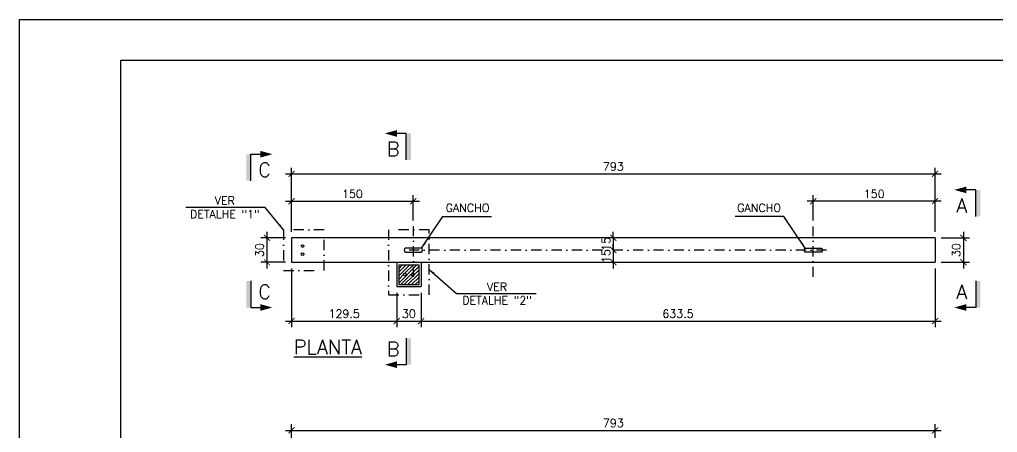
# Model space of a CAD drawing. Header units: centimetres. Extents: x 0 to 6700, y 10 to 1495.
# Drawn here: x 0 to 1205, y 986 to 1495 of the extents above; entities that cross this region are included whole.
import ezdxf

# ---------------------------------------------------------------- set-up
doc = ezdxf.new("R2010")
doc.units = ezdxf.units.CM
doc.header["$LTSCALE"] = 50
doc.header["$MEASUREMENT"] = 0
doc.header["$PDMODE"] = 67
doc.linetypes.add('DASHDOT', pattern=[1, 0.5, -0.25, 0, -0.25])
for name, color, linetype in [('COTAS-PRECON', 1, 'Continuous'), ('FORMATO-PRECON', 2, 'Continuous'), ('IND- CORTE-PRECON', 4, 'Continuous'), ('LINHA CENTRO-PRECON', 1, 'DASHDOT'), ('LINHA-01-PRECON', 1, 'Continuous'), ('LINHA-02-PRECON', 2, 'Continuous'), ('LINHA-03-PRECON', 3, 'Continuous'), ('LINHA-04-PRECON', 4, 'Continuous'), ('填充', 7, 'Continuous')]:
    doc.layers.add(name, color=color, linetype=linetype)
doc.styles.add('ROMANS', font='ROMANS.SHX', dxfattribs={"oblique": 15, "height": 3})
doc.styles.get("Standard").update_dxf_attribs({"font": 'romans.shx'})
doc.dimstyles.new('ESC50-50', dxfattribs={"dimscale": 50, "dimtxt": 0.2, "dimasz": 0.15, "dimexe": 0.15, "dimexo": 0.15, "dimgap": 0.08, "dimtad": 1, "dimdec": 1, "dimzin": 12, "dimdsep": 46, "dimtxsty": 'Standard', "dimblk": 'ARCHTICK', "dimcen": 0.09, "dimdle": 0.15, "dimclrd": 256, "dimclre": 256, "dimclrt": 2, "dimazin": 3, "dimtfac": 1, "dimtdec": 1, "dimtix": 1, "dimtmove": 2, "dimatfit": 2, "dimfxl": 0.15, "dimtolj": 1, "dimtzin": 0, "dimarcsym": 0})

# ---------------------------------------------------------------- blocks, each defined once
blk = doc.blocks.new('A$C12EB5E76')
at = {"layer": 'FORMATO-PRECON'}
blk.add_lwpolyline([(-114.7, 1254.3), (-114.7, 4224.3), (4085.3, 4224.3), (4085.3, 1254.3)], close=True, dxfattribs=at)
at = {"layer": 'FORMATO-PRECON', "color": 6}
blk.add_lwpolyline([(135.3, 1354.3), (135.3, 4124.3), (3985.3, 4124.3), (3985.3, 1354.3)], close=True, dxfattribs=at)
blk = doc.blocks.new('_ArchTick')
at = {"color": 0, "linetype": 'ByBlock', "const_width": 0.15}
blk.add_lwpolyline([(-0.5, -0.5), (0.5, 0.5)], dxfattribs=at)
blk = doc.blocks.new('*D37')
at = {"layer": 'Defpoints', "color": 0, "transparency": 16777216}
for p in [(335.3, 1225.7), (304.9, 1195.7), (335.3, 1195.7)]:
    blk.add_point(p, dxfattribs=at)
at = {"layer": 'LINHA-01-PRECON', "lineweight": -2, "transparency": 16777216}
for p, q in [((304.9, 1233.2), (304.9, 1188.2)), ((327.8, 1225.7), (297.4, 1225.7)), ((327.8, 1195.7), (297.4, 1195.7))]:
    blk.add_line(p, q, dxfattribs=at)
at = {"layer": 'LINHA-01-PRECON', "lineweight": -2, "transparency": 16777216, "xscale": 7.5, "yscale": 7.5, "zscale": 7.5}
for p, rotation in [((304.9, 1225.7), 90), ((304.9, 1195.7), 270)]:
    blk.add_blockref('_ArchTick', p, dxfattribs=dict(at, rotation=rotation))
at = {"layer": 'LINHA-01-PRECON', "color": 2, "transparency": 16777216, "insert": (295.9, 1210.7), "char_height": 10, "attachment_point": 5, "rotation": 90}
blk.add_mtext('\\A1;30', dxfattribs=at)
blk = doc.blocks.new('*D38')
at = {"layer": 'Defpoints', "color": 0, "transparency": 16777216}
for p in [(1128.3, 1304.7), (335.3, 1225.7), (1128.3, 1225.7)]:
    blk.add_point(p, dxfattribs=at)
at = {"layer": 'LINHA-01-PRECON', "lineweight": -2, "transparency": 16777216}
for p, q in [((327.8, 1304.7), (1135.8, 1304.7)), ((335.3, 1233.2), (335.3, 1312.2)), ((1128.3, 1233.2), (1128.3, 1312.2))]:
    blk.add_line(p, q, dxfattribs=at)
at = {"layer": 'LINHA-01-PRECON', "lineweight": -2, "transparency": 16777216, "xscale": 7.5, "yscale": 7.5, "zscale": 7.5, "rotation": 180}
blk.add_blockref('_ArchTick', (335.3, 1304.7), dxfattribs=at)
at = {"layer": 'LINHA-01-PRECON', "lineweight": -2, "transparency": 16777216, "xscale": 7.5, "yscale": 7.5, "zscale": 7.5}
blk.add_blockref('_ArchTick', (1128.3, 1304.7), dxfattribs=at)
at = {"layer": 'LINHA-01-PRECON', "color": 2, "transparency": 16777216, "insert": (731.8, 1313.7), "char_height": 10, "attachment_point": 5}
blk.add_mtext('\\A1;793', dxfattribs=at)
blk = doc.blocks.new('*D39')
at = {"layer": 'Defpoints', "color": 0, "transparency": 16777216}
for p in [(485.3, 1270.9), (485.3, 1239.6), (335.3, 1225.7)]:
    blk.add_point(p, dxfattribs=at)
at = {"layer": 'LINHA-01-PRECON', "lineweight": -2, "transparency": 16777216}
for p, q in [((335.3, 1233.2), (335.3, 1278.4)), ((485.3, 1247.1), (485.3, 1278.4)), ((327.8, 1270.9), (492.8, 1270.9))]:
    blk.add_line(p, q, dxfattribs=at)
at = {"layer": 'LINHA-01-PRECON', "lineweight": -2, "transparency": 16777216, "xscale": 7.5, "yscale": 7.5, "zscale": 7.5, "rotation": 180}
blk.add_blockref('_ArchTick', (335.3, 1270.9), dxfattribs=at)
at = {"layer": 'LINHA-01-PRECON', "lineweight": -2, "transparency": 16777216, "xscale": 7.5, "yscale": 7.5, "zscale": 7.5}
blk.add_blockref('_ArchTick', (485.3, 1270.9), dxfattribs=at)
at = {"layer": 'LINHA-01-PRECON', "color": 2, "transparency": 16777216, "insert": (410.3, 1279.9), "char_height": 10, "attachment_point": 5}
blk.add_mtext('\\A1;150', dxfattribs=at)
blk = doc.blocks.new('*D40')
at = {"layer": 'Defpoints', "color": 0, "transparency": 16777216}
for p in [(731.8, 1225.7), (731.8, 1210.7), (731.8, 1210.7)]:
    blk.add_point(p, dxfattribs=at)
at = {"layer": 'LINHA-01-PRECON', "lineweight": -2, "transparency": 16777216}
for p, q in [((731.8, 1225.7), (731.8, 1233.2)), ((731.8, 1225.7), (731.8, 1210.7)), ((731.8, 1210.7), (731.8, 1203.2))]:
    blk.add_line(p, q, dxfattribs=at)
at = {"layer": 'LINHA-01-PRECON', "lineweight": -2, "transparency": 16777216, "xscale": 7.5, "yscale": 7.5, "zscale": 7.5}
for p, rotation in [((731.8, 1225.7), 270), ((731.8, 1210.7), 90)]:
    blk.add_blockref('_ArchTick', p, dxfattribs=dict(at, rotation=rotation))
at = {"layer": 'LINHA-01-PRECON', "color": 2, "transparency": 16777216, "insert": (722.8, 1218.2), "char_height": 10, "attachment_point": 5, "rotation": 90}
blk.add_mtext('\\A1;15', dxfattribs=at)
blk = doc.blocks.new('*D41')
at = {"layer": 'Defpoints', "color": 0, "transparency": 16777216}
for p in [(731.8, 1210.7), (731.8, 1195.7), (731.8, 1195.7)]:
    blk.add_point(p, dxfattribs=at)
at = {"layer": 'LINHA-01-PRECON', "lineweight": -2, "transparency": 16777216}
for p, q in [((731.8, 1210.7), (731.8, 1218.2)), ((731.8, 1210.7), (731.8, 1195.7)), ((731.8, 1195.7), (731.8, 1188.2))]:
    blk.add_line(p, q, dxfattribs=at)
at = {"layer": 'LINHA-01-PRECON', "lineweight": -2, "transparency": 16777216, "xscale": 7.5, "yscale": 7.5, "zscale": 7.5}
for p, rotation in [((731.8, 1210.7), 270), ((731.8, 1195.7), 90)]:
    blk.add_blockref('_ArchTick', p, dxfattribs=dict(at, rotation=rotation))
at = {"layer": 'LINHA-01-PRECON', "color": 2, "transparency": 16777216, "insert": (722.8, 1203.2), "char_height": 10, "attachment_point": 5, "rotation": 90}
blk.add_mtext('\\A1;15', dxfattribs=at)
blk = doc.blocks.new('*D42')
at = {"layer": 'Defpoints', "color": 0, "transparency": 16777216}
for p in [(978.3, 1270.9), (978.3, 1239.6), (1128.3, 1225.7)]:
    blk.add_point(p, dxfattribs=at)
at = {"layer": 'LINHA-01-PRECON', "lineweight": -2, "transparency": 16777216}
for p, q in [((978.3, 1247.1), (978.3, 1278.4)), ((1128.3, 1233.2), (1128.3, 1278.4)), ((1135.8, 1270.9), (970.8, 1270.9))]:
    blk.add_line(p, q, dxfattribs=at)
at = {"layer": 'LINHA-01-PRECON', "lineweight": -2, "transparency": 16777216, "xscale": 7.5, "yscale": 7.5, "zscale": 7.5, "rotation": 180}
blk.add_blockref('_ArchTick', (978.3, 1270.9), dxfattribs=at)
at = {"layer": 'LINHA-01-PRECON', "lineweight": -2, "transparency": 16777216, "xscale": 7.5, "yscale": 7.5, "zscale": 7.5}
blk.add_blockref('_ArchTick', (1128.3, 1270.9), dxfattribs=at)
at = {"layer": 'LINHA-01-PRECON', "color": 2, "transparency": 16777216, "insert": (1053.3, 1279.9), "char_height": 10, "attachment_point": 5}
blk.add_mtext('\\A1;150', dxfattribs=at)
blk = doc.blocks.new('*D43')
at = {"layer": 'Defpoints', "color": 0, "transparency": 16777216}
for p in [(335.3, 1195.7), (464.8, 1165.7), (464.8, 1123.3)]:
    blk.add_point(p, dxfattribs=at)
at = {"layer": 'LINHA-01-PRECON', "lineweight": -2, "transparency": 16777216}
for p, q in [((335.3, 1188.2), (335.3, 1115.8)), ((464.8, 1158.2), (464.8, 1115.8)), ((327.8, 1123.3), (472.3, 1123.3))]:
    blk.add_line(p, q, dxfattribs=at)
at = {"layer": 'LINHA-01-PRECON', "lineweight": -2, "transparency": 16777216, "xscale": 7.5, "yscale": 7.5, "zscale": 7.5, "rotation": 180}
blk.add_blockref('_ArchTick', (335.3, 1123.3), dxfattribs=at)
at = {"layer": 'LINHA-01-PRECON', "lineweight": -2, "transparency": 16777216, "xscale": 7.5, "yscale": 7.5, "zscale": 7.5}
blk.add_blockref('_ArchTick', (464.8, 1123.3), dxfattribs=at)
at = {"layer": 'LINHA-01-PRECON', "color": 2, "transparency": 16777216, "insert": (400.1, 1132.3), "char_height": 10, "attachment_point": 5}
blk.add_mtext('\\A1;129.5', dxfattribs=at)
blk = doc.blocks.new('*D44')
at = {"layer": 'Defpoints', "color": 0, "transparency": 16777216}
for p in [(464.8, 1165.7), (494.8, 1165.7), (494.8, 1123.3)]:
    blk.add_point(p, dxfattribs=at)
at = {"layer": 'LINHA-01-PRECON', "lineweight": -2, "transparency": 16777216}
for p, q in [((464.8, 1158.2), (464.8, 1115.8)), ((494.8, 1158.2), (494.8, 1115.8)), ((457.3, 1123.3), (502.3, 1123.3))]:
    blk.add_line(p, q, dxfattribs=at)
at = {"layer": 'LINHA-01-PRECON', "lineweight": -2, "transparency": 16777216, "xscale": 7.5, "yscale": 7.5, "zscale": 7.5, "rotation": 180}
blk.add_blockref('_ArchTick', (464.8, 1123.3), dxfattribs=at)
at = {"layer": 'LINHA-01-PRECON', "lineweight": -2, "transparency": 16777216, "xscale": 7.5, "yscale": 7.5, "zscale": 7.5}
blk.add_blockref('_ArchTick', (494.8, 1123.3), dxfattribs=at)
at = {"layer": 'LINHA-01-PRECON', "color": 2, "transparency": 16777216, "insert": (479.8, 1132.3), "char_height": 10, "attachment_point": 5}
blk.add_mtext('\\A1;30', dxfattribs=at)
blk = doc.blocks.new('*D45')
at = {"layer": 'Defpoints', "color": 0, "transparency": 16777216}
for p in [(1128.3, 1195.7), (494.8, 1165.7), (1128.3, 1123.3)]:
    blk.add_point(p, dxfattribs=at)
at = {"layer": 'LINHA-01-PRECON', "lineweight": -2, "transparency": 16777216}
for p, q in [((1128.3, 1188.2), (1128.3, 1115.8)), ((494.8, 1158.2), (494.8, 1115.8)), ((487.3, 1123.3), (1135.8, 1123.3))]:
    blk.add_line(p, q, dxfattribs=at)
at = {"layer": 'LINHA-01-PRECON', "lineweight": -2, "transparency": 16777216, "xscale": 7.5, "yscale": 7.5, "zscale": 7.5, "rotation": 180}
blk.add_blockref('_ArchTick', (494.8, 1123.3), dxfattribs=at)
at = {"layer": 'LINHA-01-PRECON', "lineweight": -2, "transparency": 16777216, "xscale": 7.5, "yscale": 7.5, "zscale": 7.5}
blk.add_blockref('_ArchTick', (1128.3, 1123.3), dxfattribs=at)
at = {"layer": 'LINHA-01-PRECON', "color": 2, "transparency": 16777216, "insert": (811.6, 1132.3), "char_height": 10, "attachment_point": 5}
blk.add_mtext('\\A1;633.5', dxfattribs=at)
blk = doc.blocks.new('*D46')
at = {"layer": 'Defpoints', "color": 0, "transparency": 16777216}
for p in [(1128.3, 1225.7), (1128.3, 1195.7), (1163.4, 1195.7)]:
    blk.add_point(p, dxfattribs=at)
at = {"layer": 'LINHA-01-PRECON', "lineweight": -2, "transparency": 16777216}
for p, q in [((1163.4, 1233.2), (1163.4, 1188.2)), ((1135.8, 1225.7), (1170.9, 1225.7)), ((1135.8, 1195.7), (1170.9, 1195.7))]:
    blk.add_line(p, q, dxfattribs=at)
at = {"layer": 'LINHA-01-PRECON', "lineweight": -2, "transparency": 16777216, "xscale": 7.5, "yscale": 7.5, "zscale": 7.5}
for p, rotation in [((1163.4, 1225.7), 90), ((1163.4, 1195.7), 270)]:
    blk.add_blockref('_ArchTick', p, dxfattribs=dict(at, rotation=rotation))
at = {"layer": 'LINHA-01-PRECON', "color": 2, "transparency": 16777216, "insert": (1154.4, 1210.7), "char_height": 10, "attachment_point": 5, "rotation": 90}
blk.add_mtext('\\A1;30', dxfattribs=at)
blk = doc.blocks.new('*D50')
at = {"layer": 'Defpoints', "color": 0, "transparency": 16777216}
for p in [(1128.3, 988.6), (335.3, 902.4), (1128.3, 902.4)]:
    blk.add_point(p, dxfattribs=at)
at = {"layer": 'LINHA-01-PRECON', "lineweight": -2, "transparency": 16777216}
for p, q in [((327.8, 988.6), (1135.8, 988.6)), ((335.3, 909.9), (335.3, 996.1)), ((1128.3, 909.9), (1128.3, 996.1))]:
    blk.add_line(p, q, dxfattribs=at)
at = {"layer": 'LINHA-01-PRECON', "lineweight": -2, "transparency": 16777216, "xscale": 7.5, "yscale": 7.5, "zscale": 7.5, "rotation": 180}
blk.add_blockref('_ArchTick', (335.3, 988.6), dxfattribs=at)
at = {"layer": 'LINHA-01-PRECON', "lineweight": -2, "transparency": 16777216, "xscale": 7.5, "yscale": 7.5, "zscale": 7.5}
blk.add_blockref('_ArchTick', (1128.3, 988.6), dxfattribs=at)
at = {"layer": 'LINHA-01-PRECON', "color": 2, "transparency": 16777216, "insert": (731.8, 997.6), "char_height": 10, "attachment_point": 5}
blk.add_mtext('\\A1;793', dxfattribs=at)
blk = doc.blocks.new('IND-CORTE-')
at = {"layer": 'IND- CORTE-PRECON', "color": 1}
for p, q in [((-11.2, 63.5), (-33.6, 63.5)), ((-11.2, 0), (-11.2, 63.5))]:
    blk.add_line(p, q, dxfattribs=at)
for points in [[(-33.6, 71.5), (-62.5, 63.5), (-33.6, 55.4)], [(0, 0), (-11.2, 0), (0, 63.5), (-11.2, 63.5)]]:
    blk.add_solid(points, dxfattribs=at)
at = {"layer": 'IND- CORTE-PRECON', "linetype": 'Continuous', "style": 'ROMANS', "flags": 8}
blk.add_attdef('B', (-57.7, 9.1), '', height=35, dxfattribs=at)

msp = doc.modelspace()

# ---------------------------------------------------------------- hatches: boundary and pattern name
at = {"layer": '填充'}
h = msp.add_hatch(dxfattribs=at)
h.set_pattern_fill('ANSI31', color=1, scale=25)
h.set_pattern_definition([(45, (1592.8188, -108.5757), (-2.2097087, 2.2097087), [])])
h.paths.add_polyline_path([(467.337, 1192.154), (467.337, 1168.154), (492.337, 1168.154), (492.337, 1192.154)])
h.paths.add_polyline_path([(476.437, 1180.654, -1), (473.237, 1180.654, -1)], flags=16)
h.paths.add_polyline_path([(486.437, 1180.654, -1), (483.237, 1180.654, -1)], flags=16)

# ---------------------------------------------------------------- linework, layer by layer
at = {"layer": 'LINHA CENTRO-PRECON', "color": 2, "ltscale": 0.5}
for points in [[(325.349, 1185.654), (375.349, 1185.654), (375.349, 1235.654), (325.349, 1235.654)], [(454.837, 1155.654), (504.837, 1155.654), (504.837, 1235.654), (454.837, 1235.654)]]:
    msp.add_lwpolyline(points, close=True, dxfattribs=at)
at = {"layer": 'LINHA-01-PRECON', "linetype": 'DASHDOT', "ltscale": 0.5}
for p, q in [((485.349, 1177.756), (485.349, 1239.638)), ((978.309, 1177.756), (978.309, 1239.638)), ((994.537, 1210.654), (469.121, 1210.654))]:
    msp.add_line(p, q, dxfattribs=at)
at = {"layer": 'LINHA-02-PRECON'}
for p, q in [((464.837, 1195.654), (464.837, 1165.654)), ((494.837, 1195.654), (494.837, 1165.654)), ((492.337, 1192.154), (467.337, 1192.154)), ((467.337, 1192.154), (467.337, 1168.154)), ((492.337, 1168.154), (492.337, 1192.154)), ((464.837, 1165.654), (494.837, 1165.654)), ((467.337, 1168.154), (492.337, 1168.154))]:
    msp.add_line(p, q, dxfattribs=at)
for centre in [(474.837, 1180.654), (484.837, 1180.654)]:
    msp.add_circle(centre, 1.6, dxfattribs=at)
at = {"layer": 'LINHA-03-PRECON'}
for p, q in [((1128.309, 1225.654), (335.349, 1225.654)), ((335.349, 1225.654), (335.349, 1195.654)), ((1128.309, 1225.654), (1128.309, 1195.654)), ((335.349, 1195.654), (1128.309, 1195.654))]:
    msp.add_line(p, q, dxfattribs=at)
for centre in [(348.849, 1215.654), (348.849, 1205.654)]:
    msp.add_circle(centre, 1.6, dxfattribs=at)
at = {"layer": 'LINHA-04-PRECON', "ltscale": 0.5}
for points in [[(475.349, 1213.154, 0.49120205), (475.349, 1208.154), (495.349, 1208.154, 0.49120205), (495.349, 1213.154)], [(988.309, 1213.154, -0.49120205), (988.309, 1208.154), (968.309, 1208.154, -0.49120205), (968.309, 1213.154)]]:
    msp.add_lwpolyline(points, format="xyb", close=True, dxfattribs=at)

# ---------------------------------------------------------------- block references
at = {"layer": 'COTAS-PRECON', "xscale": 0.5000000000000071, "yscale": 0.5000000000000071, "zscale": 0.5000000000000071}
msp.add_blockref('A$C12EB5E76', (57.345, -617.411), dxfattribs=at)
at = {"layer": 'IND- CORTE-PRECON', "linetype": 'ByBlock'}
ref = msp.add_blockref('IND-CORTE-', (482.441, 1321.728), dxfattribs=dict(at, xscale=0.514839491217444, yscale=0.514839491217444, zscale=0.514839491217444))
ref.add_attrib('B', 'B', (452.726, 1326.39), dxfattribs={"color": 5, "linetype": 'Continuous', "height": 17.5, "style": 'ROMANS', "flags": 8})
ref = msp.add_blockref('IND-CORTE-', (279.411, 1296.151), dxfattribs=dict(at, xscale=-0.514839491217444, yscale=0.514839491217444, zscale=0.514839491217444))
ref.add_attrib('B', 'C', (294.126, 1300.813), dxfattribs={"color": 5, "linetype": 'Continuous', "height": 17.5, "style": 'ROMANS', "flags": 8})
ref = msp.add_blockref('IND-CORTE-', (1184.247, 1252.21), dxfattribs=dict(at, xscale=0.514839491217444, yscale=0.514839491217444, zscale=0.514839491217444))
ref.add_attrib('B', 'A', (1154.532, 1256.873), dxfattribs={"color": 5, "linetype": 'Continuous', "height": 17.5, "style": 'ROMANS', "flags": 8})
ref = msp.add_blockref('IND-CORTE-', (279.411, 1172.646), dxfattribs=dict(at, xscale=0.514839491217444, yscale=0.514839491217444, zscale=0.514839491217444, rotation=180))
ref.add_attrib('B', 'C', (294.126, 1150.484), dxfattribs={"color": 5, "linetype": 'Continuous', "height": 17.5, "style": 'ROMANS', "flags": 8})
ref = msp.add_blockref('IND-CORTE-', (1184.247, 1172.646), dxfattribs=dict(at, xscale=-0.514839491217444, yscale=0.514839491217444, zscale=0.514839491217444, rotation=180))
ref.add_attrib('B', 'A', (1154.532, 1150.484), dxfattribs={"color": 5, "linetype": 'Continuous', "height": 17.5, "style": 'ROMANS', "flags": 8})
ref = msp.add_blockref('IND-CORTE-', (482.441, 1102.172), dxfattribs=dict(at, xscale=-0.514839491217444, yscale=0.514839491217444, zscale=0.514839491217444, rotation=180))
ref.add_attrib('B', 'B', (452.726, 1080.01), dxfattribs={"color": 5, "linetype": 'Continuous', "height": 17.5, "style": 'ROMANS', "flags": 8})

# ---------------------------------------------------------------- texts
at = {"layer": 'LINHA-01-PRECON', "color": 2, "attachment_point": 5}
for s, insert, char_height in [('\\A1;VER\\PDETALHE "1"', (252.99, 1263.331), 10), ('\\A1;GANCHO', (552.134, 1262.708), 10), ('\\A1;GANCHO', (911.524, 1262.708), 10), ('\\A1;VER\\PDETALHE "2"', (588.513, 1157.133), 10), ('\\A1;{\\L\\C4;PLANTA}', (379.933, 1091.402), 17.5)]:
    msp.add_mtext(s, dxfattribs=dict(at, insert=insert, char_height=char_height))

# ---------------------------------------------------------------- dimensions: what is measured, and where the dimension line sits
at = {"layer": 'LINHA-01-PRECON'}
for base, p1, p2, picture, middle in [((1128.309, 1304.742), (335.349, 1225.654), (1128.309, 1225.654), '*D38', (731.829, 1313.742)), ((485.349, 1270.869), (335.349, 1225.654), (485.349, 1239.638), '*D39', (410.349, 1279.869)), ((464.837, 1123.267), (335.349, 1195.654), (464.837, 1165.654), '*D43', (400.093, 1132.267)), ((1128.309, 1123.267), (494.837, 1165.654), (1128.309, 1195.654), '*D45', (811.573, 1132.267)), ((494.837, 1123.267), (464.837, 1165.654), (494.837, 1165.654), '*D44', (479.837, 1132.267)), ((1128.309, 988.604), (335.349, 902.407), (1128.309, 902.407), '*D50', (731.829, 997.604))]:
    dim = msp.add_linear_dim(base=base, p1=p1, p2=p2, dimstyle='ESC50-50', dxfattribs=at)
    dim.commit()
    dim.dimension.update_dxf_attribs({"geometry": picture, "text_midpoint": middle})
for base, p1, p2, angle, picture, middle in [((978.309, 1270.869), (1128.309, 1225.654), (978.309, 1239.638), 180, '*D42', (1053.309, 1279.869)), ((304.949, 1195.654), (335.349, 1225.654), (335.349, 1195.654), 90, '*D37', (295.949, 1210.654)), ((731.829, 1210.654), (731.829, 1225.654), (731.829, 1210.654), 90, '*D40', (722.829, 1218.154)), ((1163.402, 1195.654), (1128.309, 1225.654), (1128.309, 1195.654), 90, '*D46', (1154.402, 1210.654)), ((731.829, 1195.654), (731.829, 1210.654), (731.829, 1195.654), 90, '*D41', (722.829, 1203.154))]:
    dim = msp.add_linear_dim(base=base, p1=p1, p2=p2, angle=angle, dimstyle='ESC50-50', dxfattribs=at)
    dim.commit()
    dim.dimension.update_dxf_attribs({"geometry": picture, "text_midpoint": middle})

# ---------------------------------------------------------------- leaders
for points in [[(325.349, 1235.654), (302.822, 1263.331), (204.754, 1263.331)], [(495.349, 1213.154), (521.594, 1252.045), (581.495, 1252.045)], [(968.309, 1213.154), (942.064, 1252.045), (882.163, 1252.045)], [(504.837, 1186.953), (538.681, 1157.133), (636.749, 1157.133)]]:
    msp.add_leader(points, dimstyle='ESC50-50', override={"dimgap": 0.08, "dimtad": 0}, dxfattribs=at)

doc.saveas('drawing.dxf')
